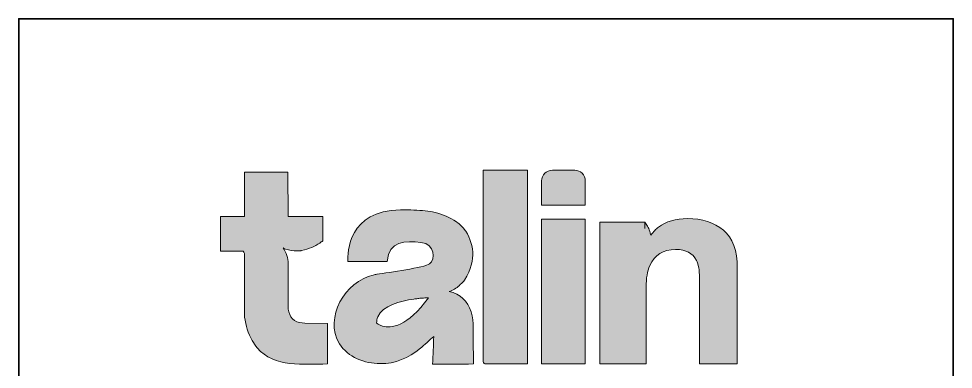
# Model space of a CAD drawing. Header units: centimetres. Extents: x -8 to 123, y -18 to 6.
# Drawn here: x 7.17 to 20.14, y -7.92 to -3.04 of the extents above; entities that cross this region are included whole.
import ezdxf

# ---------------------------------------------------------------- set-up
doc = ezdxf.new("R2010")
doc.units = ezdxf.units.CM
doc.header["$MEASUREMENT"] = 0
doc.layers.add('Layer 1', color=7, linetype='Continuous', lineweight=0)

# ---------------------------------------------------------------- blocks, each defined once
blk = doc.blocks.new('Block_8')
at = {"layer": 'Layer 1', "true_color": 0x000000, "transparency": 33554687}
h = blk.add_hatch(color=18, dxfattribs=at)
h.dxf.hatch_style = 2
edge = h.paths.add_edge_path()
edge.add_spline(control_points=[(11.065, -7.267), (10.96, -7.25), (10.907, -7.151), (10.907, -7.041), (10.907, -7.041), (10.907, -6.449), (10.907, -6.449), (10.907, -6.374), (10.883, -6.299), (10.838, -6.227), (10.881, -6.259), (10.938, -6.266), (10.992, -6.269), (10.999, -6.27), (11.007, -6.271), (11.015, -6.27), (11.025, -6.271), (11.033, -6.271), (11.041, -6.271), (11.052, -6.271), (11.062, -6.271), (11.07, -6.27), (11.072, -6.27), (11.074, -6.27), (11.076, -6.269), (11.081, -6.269), (11.086, -6.268), (11.09, -6.267), (11.092, -6.267), (11.093, -6.267), (11.094, -6.267), (11.199, -6.243), (11.281, -6.207), (11.346, -6.163), (11.361, -6.153), (11.375, -6.143), (11.387, -6.132), (11.388, -6.132), (11.388, -6.132), (11.389, -6.131), (11.389, -6.131), (11.387, -6.131), (11.387, -6.131), (11.387, -6.131), (11.387, -5.795), (11.387, -5.795), (11.387, -5.795), (10.907, -5.793), (10.907, -5.793), (10.907, -5.793), (10.905, -5.179), (10.905, -5.179), (10.905, -5.179), (10.302, -5.179), (10.302, -5.179), (10.302, -5.179), (10.301, -5.793), (10.301, -5.793), (10.301, -5.793), (9.966, -5.795), (9.966, -5.795), (9.966, -5.795), (9.966, -6.277), (9.966, -6.277), (9.966, -6.277), (10.282, -6.276), (10.282, -6.276), (10.29, -6.281), (10.297, -6.293), (10.302, -6.307), (10.302, -6.307), (10.302, -7.193), (10.302, -7.193), (10.319, -7.308), (10.351, -7.418), (10.409, -7.517), (10.428, -7.553), (10.452, -7.587), (10.479, -7.619), (10.711, -7.897), (11.129, -7.843), (11.452, -7.843), (11.452, -7.843), (11.454, -7.28), (11.454, -7.28), (11.454, -7.28), (11.14, -7.278), (11.14, -7.278), (11.14, -7.278), (11.065, -7.267), (11.065, -7.267)], knot_values=[0, 0, 0, 0, 1, 1, 1, 2, 2, 2, 3, 3, 3, 4, 4, 4, 5, 5, 5, 6, 6, 6, 7, 7, 7, 8, 8, 8, 9, 9, 9, 10, 10, 10, 11, 11, 11, 12, 12, 12, 13, 13, 13, 14, 14, 14, 15, 15, 15, 16, 16, 16, 17, 17, 17, 18, 18, 18, 19, 19, 19, 20, 20, 20, 21, 21, 21, 22, 22, 22, 23, 23, 23, 24, 24, 24, 25, 25, 25, 26, 26, 26, 27, 27, 27, 28, 28, 28, 29, 29, 29, 30, 30, 30, 30], degree=3, periodic=0)
h = blk.add_hatch(color=18, dxfattribs=at)
h.dxf.hatch_style = 2
edge = h.paths.add_edge_path()
edge.add_spline(control_points=[(12.218, -7.316), (12.166, -7.301), (12.136, -7.278), (12.136, -7.278), (12.136, -7.245), (12.141, -7.216), (12.152, -7.189), (12.216, -7.032), (12.467, -6.967), (12.651, -6.94), (12.669, -6.938), (12.688, -6.936), (12.708, -6.934), (12.728, -6.931), (12.746, -6.929), (12.761, -6.928), (12.765, -6.928), (12.768, -6.928), (12.772, -6.927), (12.795, -6.926), (12.813, -6.924), (12.827, -6.924), (12.845, -6.922), (12.856, -6.922), (12.856, -6.922), (12.563, -7.334), (12.333, -7.348), (12.218, -7.316)], knot_values=[0, 0, 0, 0, 1, 1, 1, 2, 2, 2, 3, 3, 3, 4, 4, 4, 5, 5, 5, 6, 6, 6, 7, 7, 7, 8, 8, 8, 9, 9, 9, 9], degree=3, periodic=0)
edge = h.paths.add_edge_path()
edge.add_spline(control_points=[(13.48, -7.843), (13.479, -7.752), (13.479, -7.665), (13.477, -7.573), (13.473, -7.42), (13.493, -7.268), (13.447, -7.117), (13.401, -6.966), (13.295, -6.87), (13.142, -6.835), (13.195, -6.827), (13.244, -6.787), (13.285, -6.751), (13.29, -6.747), (13.296, -6.741), (13.301, -6.735), (13.309, -6.729), (13.315, -6.723), (13.32, -6.718), (13.329, -6.71), (13.335, -6.703), (13.34, -6.697), (13.342, -6.695), (13.343, -6.693), (13.345, -6.691), (13.347, -6.687), (13.35, -6.684), (13.353, -6.68), (13.354, -6.679), (13.355, -6.678), (13.355, -6.677), (13.449, -6.529), (13.476, -6.397), (13.471, -6.287), (13.457, -6.166), (13.42, -6.054), (13.347, -5.964), (13.345, -5.962), (13.344, -5.961), (13.342, -5.958), (13.306, -5.915), (13.262, -5.877), (13.209, -5.846), (13.114, -5.79), (13.014, -5.752), (12.911, -5.73), (12.828, -5.716), (12.728, -5.705), (12.61, -5.702), (12.564, -5.701), (12.517, -5.7), (12.466, -5.701), (11.742, -5.71), (11.732, -6.292), (11.738, -6.419), (11.738, -6.419), (12.284, -6.419), (12.284, -6.419), (12.304, -6.124), (12.536, -6.135), (12.751, -6.154), (12.955, -6.172), (12.95, -6.395), (12.87, -6.452), (12.803, -6.501), (12.303, -6.573), (12.142, -6.595), (12.141, -6.595), (12.14, -6.595), (12.138, -6.596), (12.122, -6.6), (12.105, -6.603), (12.088, -6.607), (11.703, -6.693), (11.4, -7.201), (11.62, -7.561), (11.736, -7.752), (11.97, -7.835), (12.184, -7.838), (12.403, -7.842), (12.57, -7.758), (12.744, -7.624), (12.797, -7.583), (12.873, -7.505), (12.929, -7.459), (12.925, -7.587), (12.918, -7.718), (12.913, -7.847), (13.102, -7.846), (13.291, -7.844), (13.48, -7.843)], knot_values=[0, 0, 0, 0, 1, 1, 1, 2, 2, 2, 3, 3, 3, 4, 4, 4, 5, 5, 5, 6, 6, 6, 7, 7, 7, 8, 8, 8, 9, 9, 9, 10, 10, 10, 11, 11, 11, 12, 12, 12, 13, 13, 13, 14, 14, 14, 15, 15, 15, 16, 16, 16, 17, 17, 17, 18, 18, 18, 19, 19, 19, 20, 20, 20, 21, 21, 21, 22, 22, 22, 23, 23, 23, 24, 24, 24, 25, 25, 25, 26, 26, 26, 27, 27, 27, 28, 28, 28, 29, 29, 29, 30, 30, 30, 30], degree=3, periodic=0)
at = {"layer": 'Layer 1'}
for points, knots in [([(11.065, -7.267), (10.96, -7.25), (10.907, -7.151), (10.907, -7.041), (10.907, -7.041), (10.907, -6.449), (10.907, -6.449), (10.907, -6.374), (10.883, -6.299), (10.838, -6.227), (10.881, -6.259), (10.938, -6.266), (10.992, -6.269), (10.999, -6.27), (11.007, -6.271), (11.015, -6.27), (11.025, -6.271), (11.033, -6.271), (11.041, -6.271), (11.052, -6.271), (11.062, -6.271), (11.07, -6.27), (11.072, -6.27), (11.074, -6.27), (11.076, -6.269), (11.081, -6.269), (11.086, -6.268), (11.09, -6.267), (11.092, -6.267), (11.093, -6.267), (11.094, -6.267), (11.199, -6.243), (11.281, -6.207), (11.346, -6.163), (11.361, -6.153), (11.375, -6.143), (11.387, -6.132), (11.388, -6.132), (11.388, -6.132), (11.389, -6.131), (11.389, -6.131), (11.387, -6.131), (11.387, -6.131), (11.387, -6.131), (11.387, -5.795), (11.387, -5.795), (11.387, -5.795), (10.907, -5.793), (10.907, -5.793), (10.907, -5.793), (10.905, -5.179), (10.905, -5.179), (10.905, -5.179), (10.302, -5.179), (10.302, -5.179), (10.302, -5.179), (10.301, -5.793), (10.301, -5.793), (10.301, -5.793), (9.966, -5.795), (9.966, -5.795), (9.966, -5.795), (9.966, -6.277), (9.966, -6.277), (9.966, -6.277), (10.282, -6.276), (10.282, -6.276), (10.29, -6.281), (10.297, -6.293), (10.302, -6.307), (10.302, -6.307), (10.302, -7.193), (10.302, -7.193), (10.319, -7.308), (10.351, -7.418), (10.409, -7.517), (10.428, -7.553), (10.452, -7.587), (10.479, -7.619), (10.711, -7.897), (11.129, -7.843), (11.452, -7.843), (11.452, -7.843), (11.454, -7.28), (11.454, -7.28), (11.454, -7.28), (11.14, -7.278), (11.14, -7.278), (11.14, -7.278), (11.065, -7.267), (11.065, -7.267)], [0, 0, 0, 0, 1, 1, 1, 2, 2, 2, 3, 3, 3, 4, 4, 4, 5, 5, 5, 6, 6, 6, 7, 7, 7, 8, 8, 8, 9, 9, 9, 10, 10, 10, 11, 11, 11, 12, 12, 12, 13, 13, 13, 14, 14, 14, 15, 15, 15, 16, 16, 16, 17, 17, 17, 18, 18, 18, 19, 19, 19, 20, 20, 20, 21, 21, 21, 22, 22, 22, 23, 23, 23, 24, 24, 24, 25, 25, 25, 26, 26, 26, 27, 27, 27, 28, 28, 28, 29, 29, 29, 30, 30, 30, 30]), ([(13.48, -7.843), (13.479, -7.752), (13.479, -7.665), (13.477, -7.573), (13.473, -7.42), (13.493, -7.268), (13.447, -7.117), (13.401, -6.966), (13.295, -6.87), (13.142, -6.835), (13.195, -6.827), (13.244, -6.787), (13.285, -6.751), (13.29, -6.747), (13.296, -6.741), (13.301, -6.735), (13.309, -6.729), (13.315, -6.723), (13.32, -6.718), (13.329, -6.71), (13.335, -6.703), (13.34, -6.697), (13.342, -6.695), (13.343, -6.693), (13.345, -6.691), (13.347, -6.687), (13.35, -6.684), (13.353, -6.68), (13.354, -6.679), (13.355, -6.678), (13.355, -6.677), (13.449, -6.529), (13.476, -6.397), (13.471, -6.287), (13.457, -6.166), (13.42, -6.054), (13.347, -5.964), (13.345, -5.962), (13.344, -5.961), (13.342, -5.958), (13.306, -5.915), (13.262, -5.877), (13.209, -5.846), (13.114, -5.79), (13.014, -5.752), (12.911, -5.73), (12.828, -5.716), (12.728, -5.705), (12.61, -5.702), (12.564, -5.701), (12.517, -5.7), (12.466, -5.701), (11.742, -5.71), (11.732, -6.292), (11.738, -6.419), (11.738, -6.419), (12.284, -6.419), (12.284, -6.419), (12.304, -6.124), (12.536, -6.135), (12.751, -6.154), (12.955, -6.172), (12.95, -6.395), (12.87, -6.452), (12.803, -6.501), (12.303, -6.573), (12.142, -6.595), (12.141, -6.595), (12.14, -6.595), (12.138, -6.596), (12.122, -6.6), (12.105, -6.603), (12.088, -6.607), (11.703, -6.693), (11.4, -7.201), (11.62, -7.561), (11.736, -7.752), (11.97, -7.835), (12.184, -7.838), (12.403, -7.842), (12.57, -7.758), (12.744, -7.624), (12.797, -7.583), (12.873, -7.505), (12.929, -7.459), (12.925, -7.587), (12.918, -7.718), (12.913, -7.847), (13.102, -7.846), (13.291, -7.844), (13.48, -7.843)], [0, 0, 0, 0, 1, 1, 1, 2, 2, 2, 3, 3, 3, 4, 4, 4, 5, 5, 5, 6, 6, 6, 7, 7, 7, 8, 8, 8, 9, 9, 9, 10, 10, 10, 11, 11, 11, 12, 12, 12, 13, 13, 13, 14, 14, 14, 15, 15, 15, 16, 16, 16, 17, 17, 17, 18, 18, 18, 19, 19, 19, 20, 20, 20, 21, 21, 21, 22, 22, 22, 23, 23, 23, 24, 24, 24, 25, 25, 25, 26, 26, 26, 27, 27, 27, 28, 28, 28, 29, 29, 29, 30, 30, 30, 30]), ([(12.218, -7.316), (12.166, -7.301), (12.136, -7.278), (12.136, -7.278), (12.136, -7.245), (12.141, -7.216), (12.152, -7.189), (12.216, -7.032), (12.467, -6.967), (12.651, -6.94), (12.669, -6.938), (12.688, -6.936), (12.708, -6.934), (12.728, -6.931), (12.746, -6.929), (12.761, -6.928), (12.765, -6.928), (12.768, -6.928), (12.772, -6.927), (12.795, -6.926), (12.813, -6.924), (12.827, -6.924), (12.845, -6.922), (12.856, -6.922), (12.856, -6.922), (12.563, -7.334), (12.333, -7.348), (12.218, -7.316)], [0, 0, 0, 0, 1, 1, 1, 2, 2, 2, 3, 3, 3, 4, 4, 4, 5, 5, 5, 6, 6, 6, 7, 7, 7, 8, 8, 8, 9, 9, 9, 9])]:
    blk.add_open_spline(points, degree=3, knots=knots, dxfattribs=at)
blk = doc.blocks.new('Block_9')
at = {"layer": 'Layer 1', "true_color": 0x000000, "transparency": 33554687}
h = blk.add_hatch(color=18, dxfattribs=at)
h.dxf.hatch_style = 2
edge = h.paths.add_edge_path()
edge.add_spline(control_points=[(13.617, -7.811), (13.618, -7.831), (13.631, -7.843), (13.648, -7.843), (13.648, -7.843), (14.231, -7.841), (14.231, -7.841), (14.231, -7.841), (14.231, -5.15), (14.231, -5.15), (14.231, -5.15), (13.617, -5.15), (13.617, -5.15), (13.617, -5.15), (13.617, -7.811), (13.617, -7.811)], knot_values=[0, 0, 0, 0, 1, 1, 1, 2, 2, 2, 3, 3, 3, 4, 4, 4, 5, 5, 5, 5], degree=3, periodic=0)
h = blk.add_hatch(color=18, dxfattribs=at)
h.dxf.hatch_style = 2
h.paths.add_polyline_path([(14.425, -5.832), (14.425, -7.842), (15.032, -7.842), (15.032, -5.831)])
h = blk.add_hatch(color=18, dxfattribs=at)
h.dxf.hatch_style = 2
edge = h.paths.add_edge_path()
edge.add_spline(control_points=[(17.143, -6.514), (17.143, -6.267), (17.079, -6.09), (16.949, -5.983), (16.82, -5.876), (16.654, -5.823), (16.451, -5.823), (16.289, -5.823), (16.155, -5.863), (16.049, -5.942), (16.014, -5.969), (15.978, -6.006), (15.941, -6.052), (15.94, -6.05), (15.94, -6.048), (15.94, -6.046), (15.939, -6.045), (15.939, -6.045), (15.939, -6.044), (15.926, -5.983), (15.905, -5.935), (15.879, -5.898), (15.874, -5.889), (15.867, -5.881), (15.861, -5.873), (15.861, -5.873), (15.861, -5.884), (15.861, -5.884), (15.861, -5.884), (15.861, -5.962), (15.861, -5.962), (15.861, -5.962), (15.861, -5.874), (15.861, -5.874), (15.861, -5.874), (15.233, -5.874), (15.233, -5.874), (15.233, -5.874), (15.233, -7.842), (15.233, -7.842), (15.233, -7.842), (15.877, -7.842), (15.877, -7.842), (15.877, -7.842), (15.877, -6.775), (15.877, -6.775), (15.877, -6.653), (15.894, -6.553), (15.928, -6.474), (15.993, -6.326), (16.112, -6.252), (16.287, -6.252), (16.429, -6.252), (16.525, -6.302), (16.575, -6.404), (16.603, -6.459), (16.617, -6.539), (16.617, -6.643), (16.617, -6.643), (16.617, -7.842), (16.617, -7.842), (16.617, -7.842), (17.143, -7.842), (17.143, -7.842), (17.143, -7.842), (17.143, -6.514), (17.143, -6.514)], knot_values=[0, 0, 0, 0, 1, 1, 1, 2, 2, 2, 3, 3, 3, 4, 4, 4, 5, 5, 5, 6, 6, 6, 7, 7, 7, 8, 8, 8, 9, 9, 9, 10, 10, 10, 11, 11, 11, 12, 12, 12, 13, 13, 13, 14, 14, 14, 15, 15, 15, 16, 16, 16, 17, 17, 17, 18, 18, 18, 19, 19, 19, 20, 20, 20, 21, 21, 21, 22, 22, 22, 22], degree=3, periodic=0)
at = {"layer": 'Layer 1'}
blk.add_lwpolyline([(14.425, -5.832), (14.425, -7.842), (15.032, -7.842), (15.032, -5.831)], close=True, dxfattribs=at)
for points, knots in [([(13.617, -7.811), (13.618, -7.831), (13.631, -7.843), (13.648, -7.843), (13.648, -7.843), (14.231, -7.841), (14.231, -7.841), (14.231, -7.841), (14.231, -5.15), (14.231, -5.15), (14.231, -5.15), (13.617, -5.15), (13.617, -5.15), (13.617, -5.15), (13.617, -7.811), (13.617, -7.811)], [0, 0, 0, 0, 1, 1, 1, 2, 2, 2, 3, 3, 3, 4, 4, 4, 5, 5, 5, 5]), ([(17.143, -6.514), (17.143, -6.267), (17.079, -6.09), (16.949, -5.983), (16.82, -5.876), (16.654, -5.823), (16.451, -5.823), (16.289, -5.823), (16.155, -5.863), (16.049, -5.942), (16.014, -5.969), (15.978, -6.006), (15.941, -6.052), (15.94, -6.05), (15.94, -6.048), (15.94, -6.046), (15.939, -6.045), (15.939, -6.045), (15.939, -6.044), (15.926, -5.983), (15.905, -5.935), (15.879, -5.898), (15.874, -5.889), (15.867, -5.881), (15.861, -5.873), (15.861, -5.873), (15.861, -5.884), (15.861, -5.884), (15.861, -5.884), (15.861, -5.962), (15.861, -5.962), (15.861, -5.962), (15.861, -5.874), (15.861, -5.874), (15.861, -5.874), (15.233, -5.874), (15.233, -5.874), (15.233, -5.874), (15.233, -7.842), (15.233, -7.842), (15.233, -7.842), (15.877, -7.842), (15.877, -7.842), (15.877, -7.842), (15.877, -6.775), (15.877, -6.775), (15.877, -6.653), (15.894, -6.553), (15.928, -6.474), (15.993, -6.326), (16.112, -6.252), (16.287, -6.252), (16.429, -6.252), (16.525, -6.302), (16.575, -6.404), (16.603, -6.459), (16.617, -6.539), (16.617, -6.643), (16.617, -6.643), (16.617, -7.842), (16.617, -7.842), (16.617, -7.842), (17.143, -7.842), (17.143, -7.842), (17.143, -7.842), (17.143, -6.514), (17.143, -6.514)], [0, 0, 0, 0, 1, 1, 1, 2, 2, 2, 3, 3, 3, 4, 4, 4, 5, 5, 5, 6, 6, 6, 7, 7, 7, 8, 8, 8, 9, 9, 9, 10, 10, 10, 11, 11, 11, 12, 12, 12, 13, 13, 13, 14, 14, 14, 15, 15, 15, 16, 16, 16, 17, 17, 17, 18, 18, 18, 19, 19, 19, 20, 20, 20, 21, 21, 21, 22, 22, 22, 22])]:
    blk.add_open_spline(points, degree=3, knots=knots, dxfattribs=at)
blk = doc.blocks.new('Block_7')
at = {"layer": 'Layer 1', "true_color": 0x000000, "transparency": 33554687}
h = blk.add_hatch(color=18, dxfattribs=at)
h.dxf.hatch_style = 2
edge = h.paths.add_edge_path()
edge.add_spline(control_points=[(14.885, -5.15), (14.885, -5.15), (14.575, -5.15), (14.575, -5.15), (14.492, -5.15), (14.425, -5.217), (14.425, -5.299), (14.425, -5.299), (14.425, -5.638), (14.425, -5.638), (14.425, -5.638), (15.032, -5.638), (15.032, -5.638), (15.032, -5.638), (15.032, -5.298), (15.032, -5.298), (15.032, -5.216), (14.966, -5.15), (14.885, -5.15)], knot_values=[0, 0, 0, 0, 1, 1, 1, 2, 2, 2, 3, 3, 3, 4, 4, 4, 5, 5, 5, 6, 6, 6, 6], degree=3, periodic=0)
at = {"layer": 'Layer 1'}
blk.add_open_spline([(14.885, -5.15), (14.885, -5.15), (14.575, -5.15), (14.575, -5.15), (14.492, -5.15), (14.425, -5.217), (14.425, -5.299), (14.425, -5.299), (14.425, -5.638), (14.425, -5.638), (14.425, -5.638), (15.032, -5.638), (15.032, -5.638), (15.032, -5.638), (15.032, -5.298), (15.032, -5.298), (15.032, -5.216), (14.966, -5.15), (14.885, -5.15)], degree=3, knots=[0, 0, 0, 0, 1, 1, 1, 2, 2, 2, 3, 3, 3, 4, 4, 4, 5, 5, 5, 6, 6, 6, 6], dxfattribs=at)
for name in ['Block_8', 'Block_9']:
    blk.add_blockref(name, (0, 0), dxfattribs=at)
blk = doc.blocks.new('Block_6')
at = {"layer": 'Layer 1'}
blk.add_blockref('Block_7', (0, 0), dxfattribs=at)

msp = doc.modelspace()

# ---------------------------------------------------------------- linework, layer by layer
at = {"layer": 'Layer 1', "color": 18, "lineweight": 35, "true_color": 0x000000}
msp.add_lwpolyline([(20.141, -10.384), (7.167, -10.384), (7.167, -3.045), (20.141, -3.045)], close=True, dxfattribs=at)

# ---------------------------------------------------------------- block references
at = {"layer": 'Layer 1'}
msp.add_blockref('Block_6', (0, 0), dxfattribs=at)

doc.saveas('drawing.dxf')
